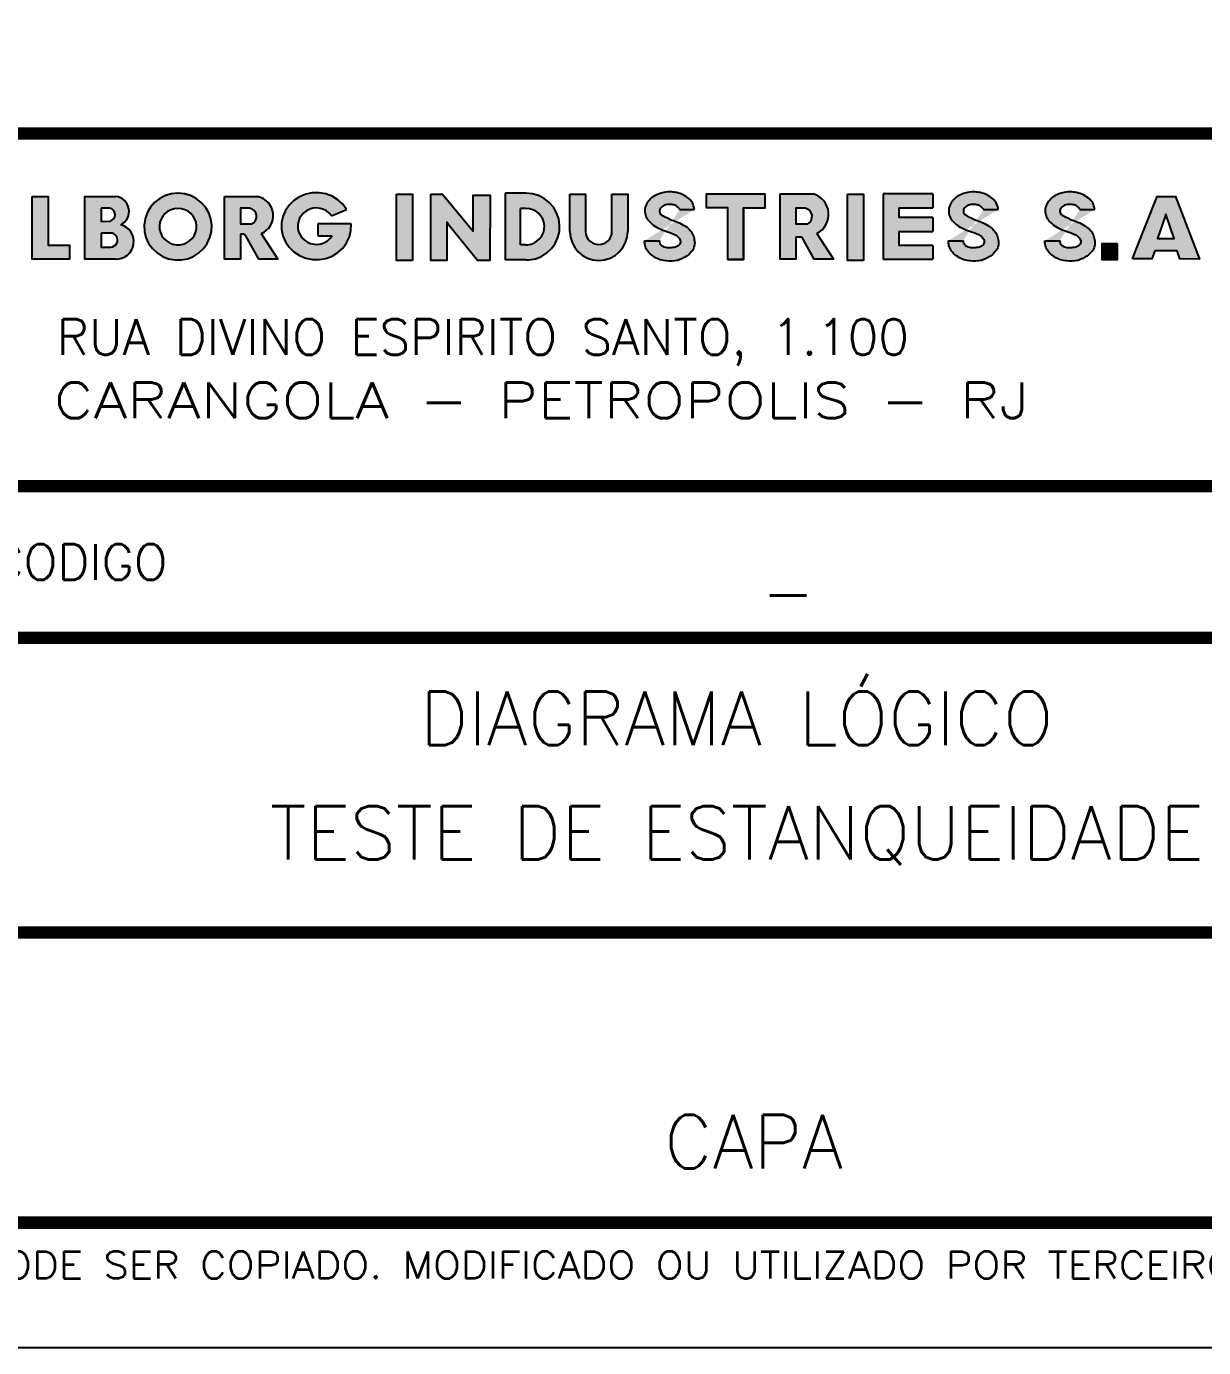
# Model space of a CAD drawing. Header units: feet. Extents: x -46890 to -45898, y -3252 to -1955.
# Drawn here: x -46598.5 to -46532.6, y -2250.8 to -2176.8 of the extents above; entities that cross this region are included whole.
import ezdxf
from ezdxf.enums import TextEntityAlignment as Align

# ---------------------------------------------------------------- set-up
doc = ezdxf.new("R2010")
doc.units = ezdxf.units.FT
doc.header["$MEASUREMENT"] = 0
doc.layers.add('CONTORNO', color=3, linetype='Continuous')
doc.layers.add('FORMATO', color=8, linetype='Continuous')
doc.styles.add('ROMANS', font='romans.shx', dxfattribs={"height": 3})

msp = doc.modelspace()

# ---------------------------------------------------------------- hatches: boundary and pattern name
at = {"layer": 'FORMATO'}
for points in [[(-46598.19375762641, -2186.341243567217), (-46597.30795269458, -2186.341243567217), (-46597.30795269458, -2189.063471081004), (-46596.10631096204, -2189.063471081004), (-46596.10631096204, -2189.798035965109), (-46596.11110536784, -2189.842663243561), (-46598.19375762641, -2189.841244443975)], [(-46581.42183901378, -2187.418781332125), (-46580.57882444784, -2187.072812881677), (-46580.79820486069, -2186.776108814408), (-46581.07319902047, -2186.525612304154), (-46581.39345622235, -2186.33075197091), (-46581.74692207303, -2186.198862304215), (-46582.12029221476, -2186.134907594977), (-46582.49951309774, -2186.141295080926), (-46582.87031095185, -2186.217784338839), (-46583.21872904749, -2186.361496334014), (-46583.53165302303, -2186.567021786335), (-46583.79730450578, -2186.826624774106), (-46584.00568444675, -2187.130533912014), (-46584.14894948206, -2187.467310143396), (-46584.22170715505, -2187.824277303203), (-46584.22121888685, -2188.187999245369), (-46584.14750305574, -2188.544785575673), (-46584.00333430539, -2188.881206954425), (-46583.79413910807, -2189.184600573128), (-46583.52779151365, -2189.443546779122), (-46583.21431677262, -2189.648298908182), (-46582.8655139883, -2189.791150146284), (-46582.4945120019, -2189.866723611976), (-46582.11527522651, -2189.872174740721), (-46581.74207803042, -2189.807298353527), (-46581.38896745383, -2189.674536379829), (-46581.06923448206, -2189.47888594393), (-46580.79491377652, -2189.227711274618), (-46580.57633069342, -2188.930466517609), (-46580.42171264007, -2188.598339884093), (-46580.33687939764, -2188.243832529532), (-46580.32502406613, -2187.880288013597), (-46582.19200019867, -2187.880288013597), (-46582.19200019867, -2188.543209656929), (-46581.39118262076, -2188.543209656928), (-46581.51074286178, -2188.696758794192), (-46581.65768713348, -2188.825500085142), (-46581.82675533216, -2188.924825030684), (-46582.01189539299, -2188.991178136555), (-46582.20647993327, -2189.022184187889), (-46582.40354349016, -2189.016733273805), (-46582.5960318605, -2188.975020518435), (-46582.77705461718, -2188.898539096145), (-46582.94013176297, -2188.790026780982), (-46583.07942569228, -2188.653367943705), (-46583.18995015756, -2188.493454504559), (-46583.26774875994, -2188.316010819219), (-46583.31003657482, -2188.127388766379), (-46583.31529984267, -2187.93434037216), (-46583.28335015644, -2187.743776110608), (-46583.21533120592, -2187.562517532292), (-46583.11367783756, -2187.397053076062), (-46582.98202889519, -2187.253305805071), (-46582.82509696192, -2187.136421381312), (-46582.64849966567, -2187.050583868475), (-46582.45855858731, -2186.99886595674), (-46582.26207296956, -2186.98311897094), (-46582.06607632736, -2187.003906599456), (-46581.87758467197, -2187.060484716092), (-46581.70334536172, -2187.150828017254), (-46581.54959556961, -2187.271702520912)], [(-46576.89331097888, -2189.928806441606), (-46577.77911591071, -2189.928202990086), (-46577.77911591071, -2186.210807586522), (-46576.89331097888, -2186.210807586522)], [(-46575.85415152692, -2186.2133574915), (-46575.20509862063, -2186.2133574915), (-46573.48790615974, -2188.286099511608), (-46573.48719115656, -2188.012721971465), (-46573.48719115656, -2186.272359726107), (-46572.54435370681, -2186.272359726107), (-46572.54756531492, -2189.930907126261), (-46573.25118221813, -2189.928806441606), (-46574.85105688738, -2187.936910457796), (-46574.9690896822, -2187.76943359506), (-46574.97155867699, -2189.928806441606), (-46575.85415152692, -2189.928806441606)], [(-46552.51428264385, -2186.210807586522), (-46551.62847771202, -2186.210807586522), (-46551.62847771202, -2189.928806441606), (-46552.51428264385, -2189.928202990086)], [(-46549.6334362468, -2189.077426024826), (-46549.6334362468, -2188.301881394812), (-46547.74305633551, -2188.301881394812), (-46547.74305633551, -2187.522689232255), (-46549.6334362468, -2187.522689232255), (-46549.6334362468, -2186.969104150164), (-46547.74305633551, -2186.969104150164), (-46547.74305633551, -2186.189911987607), (-46550.51924117863, -2186.189911987607), (-46550.51924117863, -2189.856618187383), (-46547.74305633551, -2189.856618187383), (-46547.74305633551, -2189.077426024826)], [(-46537.39380160184, -2188.994451038533), (-46538.27307232984, -2188.994102690342), (-46538.27342067803, -2189.87337341834), (-46537.39414995003, -2189.873721766531)]]:
    msp.add_hatch(color=256, dxfattribs=at).paths.add_polyline_path(points)
h = msp.add_hatch(color=256, dxfattribs=at)
edge = h.paths.add_edge_path(flags=16)
edge.add_arc((-46593.91765558255, -2187.359997271513), 0.3659508394013725, 281.2330439080991, 441.4001141664183)
edge.add_line((-46593.86293371909, -2186.998160934867), (-46594.3309876594, -2186.984418874944))
edge.add_line((-46594.3309876594, -2186.984418874944), (-46594.33083956705, -2187.748111201114))
edge.add_line((-46594.33083956705, -2187.748111201114), (-46593.84636833699, -2187.718937580588))
edge = h.paths.add_edge_path(flags=16)
edge.add_line((-46593.82464279818, -2188.385649849336), (-46594.33149279399, -2188.391784934173))
edge.add_line((-46594.33149279399, -2188.391784934173), (-46594.33083956705, -2189.171492278168))
edge.add_line((-46594.33083956705, -2189.171492278168), (-46593.79071283784, -2189.171492278168))
edge.add_arc((-46593.80109844434, -2188.778286989134), 0.3933424209854839, 271.5129834702712, 453.4316129700378)
edge = h.paths.add_edge_path()
edge.add_arc((-46593.60077398497, -2187.171025386829), 0.8347487768588437, 296.4485509864666, 443.7465378267175)
edge.add_line((-46593.50984735352, -2186.341243567217), (-46595.23824873831, -2186.341243567217))
edge.add_line((-46595.23824873831, -2186.341243567217), (-46595.23988379195, -2189.841244443975))
edge.add_line((-46595.23988379195, -2189.841244443975), (-46593.52384282545, -2189.841244443975))
edge.add_arc((-46593.47555824885, -2188.864620984624), 0.9778163333121678, 267.1695829817128, 435.3940148251379)
h = msp.add_hatch(color=256, dxfattribs=at)
h.paths.add_polyline_path([(-46590.0268208225, -2186.152400514877), (-46590.38571688956, -2186.18627994499), (-46590.73164151767, -2186.286693744451), (-46591.05209208946, -2186.450012696922), (-46591.33548668634, -2186.670334029939), (-46591.57158268921, -2186.939694756483), (-46591.75184697338, -2187.248359478086), (-46591.86976431795, -2187.58517224749), (-46591.92107288284, -2187.937959773652), (-46591.90391824285, -2188.293971396197), (-46591.81892041136, -2188.640339927508), (-46591.66915143146, -2188.964546706409), (-46591.46002434429, -2189.254874055197), (-46591.19909754768, -2189.500828787046), (-46590.89580161588, -2189.69352145712), (-46590.5610984541, -2189.825987650266), (-46590.20708510667, -2189.893439693125), (-46589.84655653833, -2189.893439693125), (-46589.49254319089, -2189.825987650266), (-46589.15784002911, -2189.69352145712), (-46588.85454409732, -2189.500828787046), (-46588.5936173007, -2189.254874055197), (-46588.38449021354, -2188.964546706409), (-46588.23472123363, -2188.640339927508), (-46588.14972340214, -2188.293971396197), (-46588.13256876215, -2187.937959773652), (-46588.18387732705, -2187.58517224749), (-46588.30179467161, -2187.248359478086), (-46588.48205895578, -2186.939694756483), (-46588.71815495865, -2186.670334029939), (-46589.00154955553, -2186.450012696922), (-46589.32200012732, -2186.286693744451), (-46589.66792475543, -2186.18627994499)])
h.paths.add_polyline_path([(-46590.0268208225, -2187.006459736177), (-46590.22401646256, -2187.024905203546), (-46590.41408493841, -2187.079574938403), (-46590.5901566801, -2187.168493034088), (-46590.74586799613, -2187.288445758951), (-46590.87559107386, -2187.435097708982), (-46590.97463738325, -2187.603148500606), (-46591.03942713262, -2187.786524340366), (-46591.06761865163, -2187.978597547628), (-46591.05819302532, -2188.172426096242), (-46591.01149092038, -2188.361004517445), (-46590.92920027258, -2188.537517095759), (-46590.81429528032, -2188.695584206704), (-46590.67092890941, -2188.82949289305), (-46590.50428279403, -2188.934403345978), (-46590.32037995898, -2189.006523828378), (-46590.12586713189, -2189.043247718106), (-46589.9277745131, -2189.043247718106), (-46589.73326168601, -2189.006523828378), (-46589.54935885096, -2188.934403345978), (-46589.38271273558, -2188.82949289305), (-46589.23934636468, -2188.695584206704), (-46589.12444137242, -2188.537517095759), (-46589.04215072461, -2188.361004517445), (-46588.99544861967, -2188.172426096242), (-46588.98602299336, -2187.978597547628), (-46589.01421451237, -2187.786524340366), (-46589.07900426174, -2187.603148500606), (-46589.17805057113, -2187.435097708982), (-46589.30777364886, -2187.288445758951), (-46589.46348496489, -2187.168493034088), (-46589.63955670658, -2187.079574938403), (-46589.82962518243, -2187.024905203546)], flags=16)
h = msp.add_hatch(color=256, dxfattribs=at)
edge = h.paths.add_edge_path()
edge.add_line((-46587.41597933606, -2186.341243567217), (-46585.57955675411, -2186.341243567217))
edge.add_arc((-46585.78086454089, -2187.410506089219), 1.088047409803539, -67.4439690072162, 79.33784864477877, ccw=False)
edge.add_line((-46585.36350398808, -2188.41532315463), (-46584.42602001549, -2189.841244443975))
edge.add_line((-46584.42602001549, -2189.841244443975), (-46585.49743972049, -2189.841244443975))
edge.add_line((-46585.49743972049, -2189.841244443975), (-46586.22770468048, -2188.544948591227))
edge.add_arc((-46586.44375226065, -2188.728592405165), 0.2835517718084724, 40.36505554342119, 56.30993247269499)
edge.add_arc((-46586.44375226066, -2188.728592405183), 0.2835517718278693, 56.30993247345955, 72.25480940247687)
edge.add_arc((-46586.44375226065, -2188.728592405171), 0.283551771813254, 72.25480940317698, 90)
edge.add_arc((-46586.44375226065, -2188.728592405171), 0.2835517718135634, 90, 107.745190596823)
edge.add_line((-46586.53017440423, -2188.458531633496), (-46586.53017440423, -2189.841244443975))
edge.add_line((-46586.53017440423, -2189.841244443975), (-46587.41597933606, -2189.84850017543))
edge.add_line((-46587.41597933606, -2189.84850017543), (-46587.41597933606, -2186.341243567217))
edge = h.paths.add_edge_path(flags=16)
edge.add_arc((-46586.08243454702, -2187.451642186427), 0.459748847628565, 292.8870864315054, 441.5248789892954)
edge.add_line((-46586.01467678647, -2186.996913818299), (-46586.53017440423, -2186.989391493591))
edge.add_line((-46586.53017440423, -2186.989391493591), (-46586.53017440423, -2187.032599972456))
edge.add_line((-46586.53017440423, -2187.032599972456), (-46586.53017440423, -2187.87519642542))
edge.add_line((-46586.53017440423, -2187.87519642542), (-46585.90363071729, -2187.87519642542))
h = msp.add_hatch(color=256, dxfattribs=at)
h.paths.add_polyline_path([(-46570.83396841293, -2189.043247718106), (-46570.83396841293, -2187.006459736177), (-46570.53761153771, -2187.006459736177), (-46570.34041589764, -2187.024905203546), (-46570.1503474218, -2187.079574938403), (-46569.97427568011, -2187.168493034088), (-46569.81856436407, -2187.288445758951), (-46569.68884128634, -2187.435097708982), (-46569.58979497695, -2187.603148500606), (-46569.52500522758, -2187.786524340366), (-46569.49681370857, -2187.978597547628), (-46569.50623933489, -2188.172426096242), (-46569.55294143982, -2188.361004517445), (-46569.63523208762, -2188.537517095759), (-46569.75013707989, -2188.695584206704), (-46569.8935034508, -2188.82949289305), (-46570.06014956618, -2188.934403345978), (-46570.24405240122, -2189.006523828378), (-46570.43856522832, -2189.043247718106), (-46570.53761153771, -2189.043247718106)], flags=16)
h.paths.add_polyline_path([(-46570.53761153771, -2189.893439693125), (-46571.70481541059, -2189.893439693125), (-46571.70481541059, -2186.152400514877), (-46570.53761153771, -2186.152400514877), (-46570.17871547064, -2186.18627994499), (-46569.83279084253, -2186.286693744451), (-46569.51234027075, -2186.450012696922), (-46569.22894567386, -2186.670334029939), (-46568.99284967099, -2186.939694756483), (-46568.81258538682, -2187.248359478086), (-46568.69466804226, -2187.58517224749), (-46568.64335947736, -2187.937959773652), (-46568.66051411735, -2188.293971396197), (-46568.74551194884, -2188.640339927508), (-46568.89528092875, -2188.964546706409), (-46569.10440801591, -2189.254874055197), (-46569.36533481252, -2189.500828787046), (-46569.66863074432, -2189.69352145712), (-46570.0033339061, -2189.825987650266), (-46570.35734725354, -2189.893439693125)])
h = msp.add_hatch(color=256, dxfattribs=at)
edge = h.paths.add_edge_path()
edge.add_line((-46568.07664972006, -2188.292767262958), (-46568.07664972006, -2186.210807586522))
edge.add_line((-46568.07664972006, -2186.210807586522), (-46567.19084478823, -2186.210807586522))
edge.add_line((-46567.19084478823, -2186.210807586522), (-46567.19084478823, -2188.292767262958))
edge.add_arc((-46566.45062325027, -2188.292767262958), 0.7402215379566996, 180, 360)
edge.add_line((-46565.71040171231, -2188.292767262958), (-46565.71040171231, -2186.210807586522))
edge.add_line((-46565.71040171231, -2186.210807586522), (-46564.82459678048, -2186.210807586522))
edge.add_line((-46564.82459678048, -2186.210807586522), (-46564.82459678048, -2188.292767262958))
edge.add_arc((-46566.45062325027, -2188.292767262958), 1.626026469786325, -180, 0, ccw=False)
h = msp.add_hatch(color=256, dxfattribs=at)
edge = h.paths.add_edge_path()
edge.add_spline(control_points=[(-46561.08846189499, -2187.067565345825), (-46561.10750049173, -2186.972359248948), (-46561.17742450855, -2186.622691003358), (-46561.59551771911, -2186.280203713108), (-46562.05073503131, -2186.118988220467), (-46562.42306141646, -2186.070646831181), (-46562.77560536469, -2186.086419640971), (-46563.14511315346, -2186.2040939847), (-46563.48547688264, -2186.377110173721), (-46563.72814628284, -2186.665602185573), (-46563.87734524068, -2186.978611477162), (-46563.86855483528, -2187.285804646285), (-46563.77351316425, -2187.578115290994), (-46563.53776808178, -2187.831513501035), (-46563.203350883, -2188.096424803589), (-46562.72481486341, -2188.282293281045), (-46562.27219731538, -2188.405152921445), (-46561.97350980631, -2188.615314063437), (-46561.84279139475, -2188.841315659329), (-46561.93811117575, -2189.107144178093), (-46562.23136192014, -2189.206074935589), (-46562.54906533318, -2189.228376849425), (-46562.84102212291, -2189.190820934974), (-46563.02660076863, -2189.006000832121), (-46563.03702955008, -2188.871011621657), (-46563.03510337036, -2188.821361974403)], knot_values=[0, 0, 0, 0, 0.2880383505153505, 1.057893013068659, 1.449713979095784, 1.742343414726624, 2.178065218729819, 2.494902014295511, 2.901901052393056, 3.303425987123895, 3.604341585964319, 3.920400213691791, 4.199472447442915, 4.508134751562286, 4.940328882089092, 5.471547021518462, 6.034522725262883, 6.334973057061815, 6.552991285962964, 6.761229756928691, 7.085352199331233, 7.402756013963826, 7.725845934969138, 7.968053230290026, 8.125170985176089, 8.125170985176089, 8.125170985176089, 8.125170985176089], degree=3, periodic=0)
edge.add_line((-46563.03510337036, -2188.821361974403), (-46563.88998814836, -2188.821361974403))
edge.add_spline(control_points=[(-46563.88998814836, -2188.821361974403), (-46563.88335650477, -2188.915117568845), (-46563.86604341702, -2189.120551553586), (-46563.73010416111, -2189.405412906005), (-46563.48259973172, -2189.634846407425), (-46563.18719634785, -2189.836279034095), (-46562.76364947032, -2189.957124356597), (-46562.19230353004, -2189.998923684416), (-46561.64750573874, -2189.778319800946), (-46561.26866661395, -2189.488643610776), (-46561.0600946346, -2189.120691866068), (-46561.07980961657, -2188.765478289449), (-46561.17842243601, -2188.436246651861), (-46561.37124097168, -2188.16977230697), (-46561.66966950294, -2187.949265791445), (-46562.01822768545, -2187.757752865846), (-46562.42890282315, -2187.64104374908), (-46562.73985625113, -2187.469302159663), (-46563.03474467182, -2187.339789550483), (-46563.06667824045, -2187.086789383778), (-46562.94009285654, -2186.923816950089), (-46562.75336706418, -2186.788887169706), (-46562.49444613622, -2186.799284175823), (-46562.2449382789, -2186.78462469054), (-46562.03858216836, -2186.901774453195), (-46561.94660193654, -2187.015654165406), (-46561.90161431905, -2187.071352839244)], knot_values=[0, 0, 0, 0, 0.2806595536618195, 0.616456716825156, 0.9145577488977867, 1.287481518219114, 1.667848743230628, 2.301699470674366, 2.877035353464117, 3.372994195603551, 3.714688107412755, 4.096592154280827, 4.400646515868769, 4.740592418536835, 5.059538380464295, 5.507564446872007, 5.92865229711817, 6.323540528884046, 6.59771667881621, 6.823137853034512, 6.965618305569993, 7.203158114545808, 7.481179138814677, 7.718776151008478, 7.942789184212341, 8.157244429783141, 8.157244429783141, 8.157244429783141, 8.157244429783141], degree=3, periodic=0)
edge.add_line((-46561.90161431905, -2187.071352839244), (-46561.08846189499, -2187.067565345825))
edge = h.paths.add_edge_path(flags=17)
edge.add_line((-46561.91799484967, -2187.067565345825), (-46561.08846189499, -2187.067565345825))
edge.add_line((-46563.88998814836, -2188.821361974403), (-46563.06208117753, -2188.821361974403))
h = msp.add_hatch(color=256, dxfattribs=at)
h.paths.add_polyline_path([(-46558.33411612002, -2189.870720051751), (-46559.21992105184, -2189.870720051751), (-46559.21992105184, -2186.969104150164), (-46560.42156278439, -2186.969104150164), (-46560.42156278439, -2186.234539266059), (-46560.41676837859, -2186.189911987607), (-46557.13726879327, -2186.189911987607), (-46557.13247438747, -2186.234539266059), (-46557.13247438747, -2186.969104150164), (-46558.33411612002, -2186.969104150164)])
h.paths.add_polyline_path([(-46558.33411612002, -2186.969104150164), (-46558.33411612002, -2189.870720051751)], flags=17)
h = msp.add_hatch(color=256, dxfattribs=at)
h.paths.add_polyline_path([(-46558.33411612002, -2189.870720051751), (-46559.21992105184, -2189.870720051751), (-46559.21992105184, -2186.969104150164), (-46560.42156278439, -2186.969104150164), (-46560.42156278439, -2186.234539266059), (-46560.41676837859, -2186.189911987607), (-46557.13726879327, -2186.189911987607), (-46557.13247438747, -2186.234539266059), (-46557.13247438747, -2186.969104150164), (-46558.33411612002, -2186.969104150164)])
h.paths.add_polyline_path([(-46558.33411612002, -2186.969104150164), (-46558.33411612002, -2189.870720051751)], flags=17)
h = msp.add_hatch(color=256, dxfattribs=at)
edge = h.paths.add_edge_path()
edge.add_line((-46555.40710196113, -2188.595213147756), (-46555.07631582775, -2188.595213147756))
edge.add_line((-46555.07631582775, -2188.595213147756), (-46554.37436727739, -2189.841244443975))
edge.add_line((-46554.37436727739, -2189.841244443975), (-46553.30294757238, -2189.841244443975))
edge.add_line((-46553.30294757238, -2189.841244443975), (-46554.24043154497, -2188.41532315463))
edge.add_arc((-46554.75915358098, -2187.344692318009), 1.189673458961148, 295.8502487172283, 435.2611509253009)
edge.add_line((-46554.456484311, -2186.194164503496), (-46556.29290689296, -2186.194164503496))
edge.add_line((-46556.29290689296, -2186.194164503496), (-46556.29290689296, -2189.84850017543))
edge.add_line((-46556.29290689296, -2189.84850017543), (-46555.40710196113, -2189.853921549564))
edge.add_line((-46555.40710196113, -2189.853921549564), (-46555.40710196113, -2188.595213147756))
edge = h.paths.add_edge_path(flags=16)
edge.add_line((-46554.89160434337, -2186.996913818299), (-46555.40710196113, -2186.989391493591))
edge.add_line((-46555.40710196113, -2186.989391493591), (-46555.40710196113, -2187.032599972456))
edge.add_line((-46555.40710196113, -2187.032599972456), (-46555.40710196113, -2187.87519642542))
edge.add_line((-46555.40710196113, -2187.87519642542), (-46554.78055827419, -2187.87519642542))
edge.add_arc((-46554.95936210392, -2187.451642186427), 0.459748847628565, 292.8870864315054, 441.5248789892954)
h = msp.add_hatch(color=256, dxfattribs=at)
edge = h.paths.add_edge_path()
edge.add_spline(control_points=[(-46544.06707729676, -2187.067565345825), (-46544.08611589349, -2186.972359248948), (-46544.15603991031, -2186.622691003358), (-46544.57413312088, -2186.280203713108), (-46545.02935043308, -2186.118988220467), (-46545.40167681823, -2186.070646831181), (-46545.75422076645, -2186.086419640971), (-46546.12372855523, -2186.2040939847), (-46546.4640922844, -2186.377110173721), (-46546.7067616846, -2186.665602185573), (-46546.85596064245, -2186.978611477162), (-46546.84717023704, -2187.285804646285), (-46546.75212856601, -2187.578115290994), (-46546.51638348355, -2187.831513501035), (-46546.18196628476, -2188.096424803589), (-46545.70343026517, -2188.282293281045), (-46545.25081271715, -2188.405152921445), (-46544.95212520807, -2188.615314063437), (-46544.82140679651, -2188.841315659329), (-46544.91672657752, -2189.107144178093), (-46545.20997732191, -2189.206074935589), (-46545.52768073494, -2189.228376849425), (-46545.81963752468, -2189.190820934974), (-46546.00521617039, -2189.006000832121), (-46546.01564495184, -2188.871011621657), (-46546.01371877212, -2188.821361974403)], knot_values=[0, 0, 0, 0, 0.2880383505153505, 1.057893013068659, 1.449713979095784, 1.742343414726624, 2.178065218729819, 2.494902014295511, 2.901901052393056, 3.303425987123895, 3.604341585964319, 3.920400213691791, 4.199472447442915, 4.508134751562286, 4.940328882089092, 5.471547021518462, 6.034522725262883, 6.334973057061815, 6.552991285962964, 6.761229756928691, 7.085352199331233, 7.402756013963826, 7.725845934969138, 7.968053230290026, 8.125170985176089, 8.125170985176089, 8.125170985176089, 8.125170985176089], degree=3, periodic=0)
edge.add_line((-46546.01371877212, -2188.821361974403), (-46546.86860355012, -2188.821361974403))
edge.add_spline(control_points=[(-46546.86860355012, -2188.821361974403), (-46546.86197190653, -2188.915117568845), (-46546.84465881878, -2189.120551553586), (-46546.70871956288, -2189.405412906005), (-46546.46121513348, -2189.634846407425), (-46546.16581174961, -2189.836279034095), (-46545.74226487208, -2189.957124356597), (-46545.17091893181, -2189.998923684416), (-46544.6261211405, -2189.778319800946), (-46544.24728201571, -2189.488643610776), (-46544.03871003637, -2189.120691866068), (-46544.05842501834, -2188.765478289449), (-46544.15703783777, -2188.436246651861), (-46544.34985637345, -2188.16977230697), (-46544.6482849047, -2187.949265791445), (-46544.99684308722, -2187.757752865846), (-46545.40751822491, -2187.64104374908), (-46545.71847165289, -2187.469302159663), (-46546.01336007358, -2187.339789550483), (-46546.04529364222, -2187.086789383778), (-46545.9187082583, -2186.923816950089), (-46545.73198246594, -2186.788887169706), (-46545.47306153798, -2186.799284175823), (-46545.22355368066, -2186.78462469054), (-46545.01719757012, -2186.901774453195), (-46544.9252173383, -2187.015654165406), (-46544.88022972082, -2187.071352839244)], knot_values=[0, 0, 0, 0, 0.2806595536618195, 0.616456716825156, 0.9145577488977867, 1.287481518219114, 1.667848743230628, 2.301699470674366, 2.877035353464117, 3.372994195603551, 3.714688107412755, 4.096592154280827, 4.400646515868769, 4.740592418536835, 5.059538380464295, 5.507564446872007, 5.92865229711817, 6.323540528884046, 6.59771667881621, 6.823137853034512, 6.965618305569993, 7.203158114545808, 7.481179138814677, 7.718776151008478, 7.942789184212341, 8.157244429783141, 8.157244429783141, 8.157244429783141, 8.157244429783141], degree=3, periodic=0)
edge.add_line((-46544.88022972082, -2187.071352839244), (-46544.06707729676, -2187.067565345825))
edge = h.paths.add_edge_path(flags=17)
edge.add_line((-46544.89661025143, -2187.067565345825), (-46544.06707729676, -2187.067565345825))
edge.add_line((-46546.86860355012, -2188.821361974403), (-46546.04069657929, -2188.821361974403))
h = msp.add_hatch(color=256, dxfattribs=at)
edge = h.paths.add_edge_path()
edge.add_spline(control_points=[(-46538.66195827608, -2187.067565345825), (-46538.68099687281, -2186.972359248948), (-46538.75092088963, -2186.622691003358), (-46539.1690141002, -2186.280203713108), (-46539.6242314124, -2186.118988220467), (-46539.99655779755, -2186.070646831181), (-46540.34910174578, -2186.086419640971), (-46540.71860953455, -2186.2040939847), (-46541.05897326372, -2186.377110173721), (-46541.30164266392, -2186.665602185573), (-46541.45084162176, -2186.978611477162), (-46541.44205121636, -2187.285804646285), (-46541.34700954533, -2187.578115290994), (-46541.11126446287, -2187.831513501035), (-46540.77684726408, -2188.096424803589), (-46540.29831124449, -2188.282293281045), (-46539.84569369646, -2188.405152921445), (-46539.5470061874, -2188.615314063437), (-46539.41628777583, -2188.841315659329), (-46539.51160755684, -2189.107144178093), (-46539.80485830123, -2189.206074935589), (-46540.12256171426, -2189.228376849425), (-46540.414518504, -2189.190820934974), (-46540.60009714971, -2189.006000832121), (-46540.61052593116, -2188.871011621657), (-46540.60859975144, -2188.821361974403)], knot_values=[0, 0, 0, 0, 0.2880383505153505, 1.057893013068659, 1.449713979095784, 1.742343414726624, 2.178065218729819, 2.494902014295511, 2.901901052393056, 3.303425987123895, 3.604341585964319, 3.920400213691791, 4.199472447442915, 4.508134751562286, 4.940328882089092, 5.471547021518462, 6.034522725262883, 6.334973057061815, 6.552991285962964, 6.761229756928691, 7.085352199331233, 7.402756013963826, 7.725845934969138, 7.968053230290026, 8.125170985176089, 8.125170985176089, 8.125170985176089, 8.125170985176089], degree=3, periodic=0)
edge.add_line((-46540.60859975144, -2188.821361974403), (-46541.46348452944, -2188.821361974403))
edge.add_spline(control_points=[(-46541.46348452944, -2188.821361974403), (-46541.45685288585, -2188.915117568845), (-46541.4395397981, -2189.120551553586), (-46541.3036005422, -2189.405412906005), (-46541.0560961128, -2189.634846407425), (-46540.76069272893, -2189.836279034095), (-46540.3371458514, -2189.957124356597), (-46539.76579991113, -2189.998923684416), (-46539.22100211982, -2189.778319800946), (-46538.84216299504, -2189.488643610776), (-46538.63359101568, -2189.120691866068), (-46538.65330599766, -2188.765478289449), (-46538.75191881709, -2188.436246651861), (-46538.94473735277, -2188.16977230697), (-46539.24316588402, -2187.949265791445), (-46539.59172406654, -2187.757752865846), (-46540.00239920424, -2187.64104374908), (-46540.31335263221, -2187.469302159663), (-46540.6082410529, -2187.339789550483), (-46540.64017462154, -2187.086789383778), (-46540.51358923762, -2186.923816950089), (-46540.32686344526, -2186.788887169706), (-46540.0679425173, -2186.799284175823), (-46539.81843465998, -2186.78462469054), (-46539.61207854945, -2186.901774453195), (-46539.52009831762, -2187.015654165406), (-46539.47511070014, -2187.071352839244)], knot_values=[0, 0, 0, 0, 0.2806595536618195, 0.616456716825156, 0.9145577488977867, 1.287481518219114, 1.667848743230628, 2.301699470674366, 2.877035353464117, 3.372994195603551, 3.714688107412755, 4.096592154280827, 4.400646515868769, 4.740592418536835, 5.059538380464295, 5.507564446872007, 5.92865229711817, 6.323540528884046, 6.59771667881621, 6.823137853034512, 6.965618305569993, 7.203158114545808, 7.481179138814677, 7.718776151008478, 7.942789184212341, 8.157244429783141, 8.157244429783141, 8.157244429783141, 8.157244429783141], degree=3, periodic=0)
edge.add_line((-46539.47511070014, -2187.071352839244), (-46538.66195827608, -2187.067565345825))
edge = h.paths.add_edge_path(flags=17)
edge.add_line((-46539.49149123075, -2187.067565345825), (-46538.66195827608, -2187.067565345825))
edge.add_line((-46541.46348452944, -2188.821361974403), (-46540.63557755861, -2188.821361974403))
h = msp.add_hatch(color=256, dxfattribs=at)
h.paths.add_polyline_path([(-46534.7158912215, -2187.46271577543), (-46535.1414451297, -2188.694209281574), (-46534.21898334286, -2188.694209281574), (-46534.67229826507, -2187.336150821133)], flags=16)
h.paths.add_polyline_path([(-46536.35787564857, -2189.342357207948), (-46535.16960099298, -2186.339264209839), (-46534.13256638512, -2186.339264209839), (-46532.79675810391, -2189.841120261361), (-46533.90236007458, -2189.837394492065), (-46534.0557241591, -2189.383418635678), (-46535.30535726531, -2189.385166299119), (-46535.46440145734, -2189.838935411717), (-46536.55444481099, -2189.839140903984)])

# ---------------------------------------------------------------- linework, layer by layer
for p, q in [((-46571.70481541059, -2186.152400514877), (-46571.70481541059, -2189.893439693125)), ((-46570.53761153771, -2186.152400514877), (-46571.70481541059, -2186.152400514877)), ((-46550.51924117863, -2186.189911987607), (-46550.51924117863, -2189.856618187383)), ((-46547.74305633551, -2186.189911987607), (-46550.51924117863, -2186.189911987607)), ((-46549.6334362468, -2186.189911987607), (-46549.6334362468, -2186.190515439127)), ((-46547.74305633551, -2186.189911987607), (-46547.74305633551, -2186.969104150164)), ((-46581.42183901378, -2187.418781332125), (-46580.57882444784, -2187.072812881677)), ((-46570.53761153771, -2187.006459736177), (-46570.83396841293, -2187.006459736177)), ((-46570.83396841293, -2189.043247718106), (-46570.83396841293, -2187.006459736177)), ((-46561.90161431905, -2187.071352839244), (-46561.08846189499, -2187.067565345825)), ((-46549.6334362468, -2186.969104150164), (-46547.74305633551, -2186.969104150164)), ((-46549.6334362468, -2186.969104150164), (-46549.6334362468, -2187.522689232255)), ((-46544.88022972082, -2187.071352839244), (-46544.06707729676, -2187.067565345825)), ((-46539.47511070014, -2187.071352839244), (-46538.66195827608, -2187.067565345825)), ((-46580.32502406613, -2187.880288013597), (-46582.19200019867, -2187.880288013597)), ((-46582.19200019867, -2187.880288013597), (-46582.19200019867, -2188.543209656929)), ((-46547.74305633551, -2187.522689232255), (-46549.6334362468, -2187.522689232255)), ((-46547.74305633551, -2187.522689232255), (-46547.74305633551, -2188.301881394812)), ((-46582.19200019867, -2188.543209656929), (-46581.39118262076, -2188.543209656929)), ((-46563.88998814836, -2188.821361974403), (-46563.03510337036, -2188.821361974403)), ((-46563.88998814836, -2188.821361974403), (-46563.06208117753, -2188.821361974403)), ((-46555.40710196113, -2188.595213147756), (-46555.07631582775, -2188.595213147756)), ((-46549.6334362468, -2188.301881394812), (-46547.74305633551, -2188.301881394812)), ((-46549.6334362468, -2188.301881394812), (-46549.6334362468, -2189.077426024826)), ((-46546.86860355012, -2188.821361974403), (-46546.04069657929, -2188.821361974403)), ((-46546.86860355012, -2188.821361974403), (-46546.01371877212, -2188.821361974403)), ((-46541.46348452944, -2188.821361974403), (-46540.60859975144, -2188.821361974403)), ((-46541.46348452944, -2188.821361974403), (-46540.63557755861, -2188.821361974403)), ((-46570.53761153771, -2189.043247718106), (-46570.83396841293, -2189.043247718106)), ((-46547.74305633551, -2189.077426024826), (-46549.6334362468, -2189.077426024826)), ((-46547.74305633551, -2189.077426024826), (-46547.74305633551, -2189.856618187383)), ((-46536.55444481099, -2189.839140903984), (-46536.35787564857, -2189.342357207948)), ((-46570.53761153771, -2189.893439693125), (-46571.70481541059, -2189.893439693125)), ((-46550.51924117863, -2189.856618187383), (-46547.74305633551, -2189.856618187383)), ((-46884.68002409012, -2250.813849646176), (-46464.68002409012, -2250.813849646176))]:
    msp.add_line(p, q, dxfattribs=at)
at = {"layer": 'FORMATO', "const_width": 0.7}
for points in [[(-46471.68002409012, -2243.813849646176), (-46471.68002409012, -1961.813849646176), (-46859.68002409012, -1961.813849646176), (-46859.68002409012, -2243.813849646176), (-46471.68002409012, -2243.813849646176)], [(-46471.68002409012, -2182.813849646176), (-46859.68002409012, -2182.813849646176)], [(-46512.43002409012, -2202.563849646176), (-46649.68002409012, -2202.563849646176)], [(-46471.68002409012, -2211.063849646176), (-46649.68002409012, -2211.063849646176)], [(-46471.68002409012, -2227.563849646176), (-46602.51629662725, -2227.563849646176)]]:
    msp.add_lwpolyline(points, dxfattribs=at)
at = {"layer": 'FORMATO'}
for points in [[(-46598.19375762641, -2186.341243567217), (-46597.30795269458, -2186.341243567217), (-46597.30795269458, -2189.063471081004), (-46596.10631096204, -2189.063471081004), (-46596.10631096204, -2189.798035965109), (-46596.11110536784, -2189.842663243561), (-46598.19375762641, -2189.841244443975), (-46598.19375762641, -2186.341243567217)], [(-46593.52384282545, -2189.841244443975), (-46595.23988379195, -2189.841244443975), (-46595.23824873831, -2186.341243567217), (-46593.50984735352, -2186.341243567217)], [(-46586.53017440423, -2188.458531633496), (-46586.53017440423, -2189.841244443975), (-46587.41597933606, -2189.84850017543), (-46587.41597933606, -2186.341243567217)], [(-46587.41597933606, -2186.341243567217), (-46585.57955675411, -2186.341243567217)], [(-46577.77911591071, -2186.210807586522), (-46576.89331097888, -2186.210807586522), (-46576.89331097888, -2189.928806441606)], [(-46576.89331097888, -2189.928806441606), (-46577.77911591071, -2189.928202990086), (-46577.77911591071, -2186.210807586522)], [(-46575.85415152692, -2186.2133574915), (-46575.20509862063, -2186.2133574915), (-46573.48790615974, -2188.286099511608), (-46573.48719115656, -2188.012721971465), (-46573.48719115656, -2186.272359726107), (-46572.54435370681, -2186.272359726107), (-46572.54756531492, -2189.930907126261), (-46573.25118221813, -2189.928806441606), (-46574.85105688738, -2187.936910457796), (-46574.9690896822, -2187.76943359506), (-46574.97155867699, -2189.928806441606), (-46575.85415152692, -2189.928806441606), (-46575.85415152692, -2186.2133574915)], [(-46568.07664972006, -2186.210807586522), (-46567.19084478823, -2186.210807586522), (-46567.19084478823, -2188.292767262958)], [(-46568.07664972006, -2188.292767262958), (-46568.07664972006, -2186.210807586522)], [(-46565.71040171231, -2186.210807586522), (-46564.82459678048, -2186.210807586522), (-46564.82459678048, -2188.292767262958)], [(-46565.71040171231, -2188.292767262958), (-46565.71040171231, -2186.210807586522)], [(-46558.33411612002, -2189.870720051751), (-46559.21992105184, -2189.870720051751), (-46559.21992105184, -2186.969104150164), (-46560.42156278439, -2186.969104150164), (-46560.42156278439, -2186.234539266059), (-46560.41676837859, -2186.189911987607), (-46557.13726879327, -2186.189911987607)], [(-46559.21992105184, -2189.870720051751), (-46558.33411612002, -2189.870720051751), (-46558.33411612002, -2186.969104150164), (-46557.13247438747, -2186.969104150164), (-46557.13247438747, -2186.234539266059), (-46557.13726879327, -2186.189911987607)], [(-46555.40710196113, -2188.595213147756), (-46555.40710196113, -2189.853921549564), (-46556.29290689296, -2189.84850017543), (-46556.29290689296, -2186.194164503496)], [(-46556.29290689296, -2186.194164503496), (-46554.456484311, -2186.194164503496)], [(-46551.62847771202, -2189.928806441606), (-46552.51428264385, -2189.928202990086), (-46552.51428264385, -2186.210807586522)], [(-46552.51428264385, -2186.210807586522), (-46551.62847771202, -2186.210807586522), (-46551.62847771202, -2189.928806441606)], [(-46536.35787564857, -2189.342357207948), (-46535.16960099298, -2186.339264209839), (-46534.13256638512, -2186.339264209839), (-46532.79675810391, -2189.841120261361), (-46533.90236007458, -2189.837394492065), (-46534.0557241591, -2189.383418635678), (-46535.30535726531, -2189.385166299119), (-46535.46440145734, -2189.838935411717), (-46536.55444481099, -2189.839140903984)], [(-46594.3309876594, -2186.984418874944), (-46594.33083956705, -2187.748111201114), (-46593.84636833699, -2187.718937580588)], [(-46593.86293371909, -2186.998160934867), (-46594.3309876594, -2186.984418874944)], [(-46586.01467678647, -2186.996913818299), (-46586.53017440423, -2186.989391493591), (-46586.53017440423, -2187.032599972456)], [(-46586.53017440423, -2187.032599972456), (-46586.53017440423, -2187.87519642542), (-46585.90363071729, -2187.87519642542)], [(-46561.91799484967, -2187.067565345825), (-46561.08846189499, -2187.067565345825)], [(-46558.33411612002, -2186.969104150164), (-46558.33411612002, -2189.870720051751)], [(-46554.89160434337, -2186.996913818299), (-46555.40710196113, -2186.989391493591), (-46555.40710196113, -2187.032599972456)], [(-46555.40710196113, -2187.032599972456), (-46555.40710196113, -2187.87519642542), (-46554.78055827419, -2187.87519642542)], [(-46544.89661025143, -2187.067565345825), (-46544.06707729676, -2187.067565345825)], [(-46539.49149123075, -2187.067565345825), (-46538.66195827608, -2187.067565345825)], [(-46534.7158912215, -2187.46271577543), (-46535.1414451297, -2188.694209281574), (-46534.21898334286, -2188.694209281574), (-46534.67229826507, -2187.336150821133), (-46534.7158912215, -2187.46271577543)], [(-46593.82464279818, -2188.385649849336), (-46594.33149279399, -2188.391784934173)], [(-46594.33149279399, -2188.391784934173), (-46594.33083956705, -2189.171492278168), (-46593.79071283784, -2189.171492278168)], [(-46585.36350398808, -2188.41532315463), (-46584.42602001549, -2189.841244443975), (-46585.49743972049, -2189.841244443975), (-46586.22770468048, -2188.544948591227)], [(-46554.24043154497, -2188.41532315463), (-46553.30294757238, -2189.841244443975), (-46554.37436727739, -2189.841244443975), (-46555.07631582775, -2188.595213147756)]]:
    msp.add_lwpolyline(points, dxfattribs=at)
at = {"layer": 'FORMATO', "flags": 128}
for points in [[(-46590.0268208225, -2186.152400514877), (-46590.38571688956, -2186.18627994499), (-46590.73164151767, -2186.286693744451), (-46591.05209208946, -2186.450012696922), (-46591.33548668634, -2186.670334029939), (-46591.57158268921, -2186.939694756483), (-46591.75184697338, -2187.248359478086), (-46591.86976431795, -2187.58517224749), (-46591.92107288284, -2187.937959773652), (-46591.90391824285, -2188.293971396197), (-46591.81892041136, -2188.640339927508), (-46591.66915143146, -2188.964546706409), (-46591.46002434429, -2189.254874055197), (-46591.19909754768, -2189.500828787046), (-46590.89580161588, -2189.69352145712), (-46590.5610984541, -2189.825987650266), (-46590.20708510667, -2189.893439693125), (-46589.84655653833, -2189.893439693125), (-46589.49254319089, -2189.825987650266), (-46589.15784002911, -2189.69352145712), (-46588.85454409732, -2189.500828787046), (-46588.5936173007, -2189.254874055197), (-46588.38449021354, -2188.964546706409), (-46588.23472123363, -2188.640339927508), (-46588.14972340214, -2188.293971396197), (-46588.13256876215, -2187.937959773652), (-46588.18387732705, -2187.58517224749), (-46588.30179467161, -2187.248359478086), (-46588.48205895578, -2186.939694756483), (-46588.71815495865, -2186.670334029939), (-46589.00154955553, -2186.450012696922), (-46589.32200012732, -2186.286693744451), (-46589.66792475543, -2186.18627994499)], [(-46590.0268208225, -2187.006459736177), (-46590.22401646256, -2187.024905203546), (-46590.41408493841, -2187.079574938403), (-46590.5901566801, -2187.168493034088), (-46590.74586799613, -2187.288445758951), (-46590.87559107386, -2187.435097708982), (-46590.97463738325, -2187.603148500606), (-46591.03942713262, -2187.786524340366), (-46591.06761865163, -2187.978597547628), (-46591.05819302532, -2188.172426096242), (-46591.01149092038, -2188.361004517445), (-46590.92920027258, -2188.537517095759), (-46590.81429528032, -2188.695584206704), (-46590.67092890941, -2188.82949289305), (-46590.50428279403, -2188.934403345978), (-46590.32037995898, -2189.006523828378), (-46590.12586713189, -2189.043247718106), (-46589.9277745131, -2189.043247718106), (-46589.73326168601, -2189.006523828378), (-46589.54935885096, -2188.934403345978), (-46589.38271273558, -2188.82949289305), (-46589.23934636468, -2188.695584206704), (-46589.12444137242, -2188.537517095759), (-46589.04215072461, -2188.361004517445), (-46588.99544861967, -2188.172426096242), (-46588.98602299336, -2187.978597547628), (-46589.01421451237, -2187.786524340366), (-46589.07900426174, -2187.603148500606), (-46589.17805057113, -2187.435097708982), (-46589.30777364886, -2187.288445758951), (-46589.46348496489, -2187.168493034088), (-46589.63955670658, -2187.079574938403), (-46589.82962518243, -2187.024905203546)]]:
    msp.add_lwpolyline(points, close=True, dxfattribs=at)
for points in [[(-46580.57882444784, -2187.072812881677), (-46580.79820486069, -2186.776108814408), (-46581.07319902047, -2186.525612304154), (-46581.39345622235, -2186.33075197091), (-46581.74692207303, -2186.198862304215), (-46582.12029221476, -2186.134907594977), (-46582.49951309774, -2186.141295080926), (-46582.87031095185, -2186.217784338839), (-46583.21872904749, -2186.361496334014), (-46583.53165302303, -2186.567021786335), (-46583.79730450578, -2186.826624774106), (-46584.00568444675, -2187.130533912014), (-46584.14894948206, -2187.467310143396), (-46584.22170715505, -2187.824277303203), (-46584.22121888685, -2188.187999245369), (-46584.14750305574, -2188.544785575673), (-46584.00333430539, -2188.881206954425), (-46583.79413910807, -2189.184600573128), (-46583.52779151365, -2189.443546779122), (-46583.21431677262, -2189.648298908182), (-46582.8655139883, -2189.791150146284), (-46582.4945120019, -2189.866723611976), (-46582.11527522651, -2189.872174740721), (-46581.74207803042, -2189.807298353527), (-46581.38896745383, -2189.674536379829), (-46581.06923448206, -2189.47888594393), (-46580.79491377652, -2189.227711274618), (-46580.57633069342, -2188.930466517609), (-46580.42171264007, -2188.598339884093), (-46580.33687939764, -2188.243832529532), (-46580.32502406613, -2187.880288013596)], [(-46570.53761153771, -2189.893439693125), (-46570.35734725354, -2189.893439693125), (-46570.0033339061, -2189.825987650266), (-46569.66863074432, -2189.69352145712), (-46569.36533481252, -2189.500828787046), (-46569.10440801591, -2189.254874055197), (-46568.89528092875, -2188.964546706409), (-46568.74551194884, -2188.640339927508), (-46568.66051411735, -2188.293971396197), (-46568.64335947736, -2187.937959773652), (-46568.69466804226, -2187.58517224749), (-46568.81258538682, -2187.248359478086), (-46568.99284967099, -2186.939694756483), (-46569.22894567386, -2186.670334029939), (-46569.51234027075, -2186.450012696922), (-46569.83279084253, -2186.286693744451), (-46570.17871547064, -2186.18627994499), (-46570.53761153771, -2186.152400514877)], [(-46581.42183901378, -2187.418781332125), (-46581.54959556961, -2187.271702520912), (-46581.70334536172, -2187.150828017254), (-46581.87758467197, -2187.060484716092), (-46582.06607632736, -2187.003906599456), (-46582.26207296956, -2186.98311897094), (-46582.45855858731, -2186.99886595674), (-46582.64849966567, -2187.050583868475), (-46582.82509696192, -2187.136421381312), (-46582.98202889519, -2187.253305805071), (-46583.11367783756, -2187.397053076062), (-46583.21533120592, -2187.562517532292), (-46583.28335015644, -2187.743776110608), (-46583.31529984267, -2187.93434037216), (-46583.31003657482, -2188.127388766379), (-46583.26774875994, -2188.316010819219), (-46583.18995015756, -2188.493454504559), (-46583.07942569228, -2188.653367943705), (-46582.94013176297, -2188.790026780982), (-46582.77705461718, -2188.898539096145), (-46582.5960318605, -2188.975020518435), (-46582.40354349016, -2189.016733273805), (-46582.20647993327, -2189.022184187889), (-46582.01189539299, -2188.991178136555), (-46581.82675533216, -2188.924825030684), (-46581.65768713348, -2188.825500085142), (-46581.51074286178, -2188.696758794192), (-46581.39118262076, -2188.543209656928)], [(-46570.53761153771, -2189.043247718106), (-46570.43856522832, -2189.043247718106), (-46570.24405240122, -2189.006523828378), (-46570.06014956618, -2188.934403345978), (-46569.8935034508, -2188.82949289305), (-46569.75013707989, -2188.695584206704), (-46569.63523208762, -2188.537517095759), (-46569.55294143982, -2188.361004517445), (-46569.50623933489, -2188.172426096242), (-46569.49681370857, -2187.978597547628), (-46569.52500522758, -2187.786524340366), (-46569.58979497695, -2187.603148500606), (-46569.68884128634, -2187.435097708982), (-46569.81856436407, -2187.288445758951), (-46569.97427568011, -2187.168493034088), (-46570.1503474218, -2187.079574938403), (-46570.34041589764, -2187.024905203546), (-46570.53761153771, -2187.006459736177)]]:
    msp.add_lwpolyline(points, dxfattribs=at)
at = {"layer": 'FORMATO'}
msp.add_lwpolyline([(-46586.22770468048, -2188.544948591227, 0.06968512015012807), (-46586.28646603719, -2188.492663069975, 0.06968512015010297), (-46586.35733011708, -2188.458531633496, 0.07758310194005276), (-46586.44375226065, -2188.445040633358, 0.07758310194005276), (-46586.53017440423, -2188.458531633496)], format="xyb", dxfattribs=at)
msp.add_lwpolyline([(-46537.39380160184, -2188.994451038533), (-46538.27307232984, -2188.994102690342), (-46538.27342067803, -2189.87337341834), (-46537.39414995003, -2189.873721766531)], close=True, dxfattribs=at)
for centre, radius, start, end in [((-46593.60077398497, -2187.171025386829), 0.8347487768588437, 296.4485509864666, 83.74653782671744), ((-46585.78086454089, -2187.410506089219), 1.088047409803539, 292.5560309927838, 79.33784864477877), ((-46554.75915358098, -2187.344692318009), 1.189673458961148, 295.8502487172283, 75.2611509253009), ((-46593.91765558255, -2187.359997271513), 0.3659508394013725, 281.2330439080991, 81.4001141664184), ((-46586.08243454702, -2187.451642186427), 0.459748847628565, 292.8870864315054, 81.52487898929542), ((-46554.95936210392, -2187.451642186427), 0.459748847628565, 292.8870864315054, 81.52487898929542), ((-46593.47555824885, -2188.864620984624), 0.9778163333121678, 267.1695829817128, 75.3940148251379), ((-46593.80109844434, -2188.778286989134), 0.3933424209854839, 271.5129834702712, 93.43161297003785), ((-46566.45062325027, -2188.292767262958), 1.626026469786325, 180, 0), ((-46566.45062325027, -2188.292767262958), 0.7402215379566996, 180, 0)]:
    msp.add_arc(centre, radius, start, end, dxfattribs=at)
for points, knots in [([(-46561.08846189499, -2187.067565345825), (-46561.10750049173, -2186.972359248948), (-46561.17742450855, -2186.622691003358), (-46561.59551771911, -2186.280203713108), (-46562.05073503131, -2186.118988220467), (-46562.42306141646, -2186.070646831181), (-46562.77560536469, -2186.086419640971), (-46563.14511315346, -2186.2040939847), (-46563.48547688264, -2186.377110173721), (-46563.72814628284, -2186.665602185573), (-46563.87734524068, -2186.978611477162), (-46563.86855483528, -2187.285804646285), (-46563.77351316425, -2187.578115290994), (-46563.53776808178, -2187.831513501035), (-46563.203350883, -2188.096424803589), (-46562.72481486341, -2188.282293281045), (-46562.27219731538, -2188.405152921445), (-46561.97350980631, -2188.615314063437), (-46561.84279139475, -2188.841315659329), (-46561.93811117575, -2189.107144178093), (-46562.23136192014, -2189.206074935589), (-46562.54906533318, -2189.228376849425), (-46562.84102212291, -2189.190820934974), (-46563.02660076863, -2189.006000832121), (-46563.03702955008, -2188.871011621657), (-46563.03510337036, -2188.821361974403)], [0, 0, 0, 0, 0.2880383505153505, 1.057893013068659, 1.449713979095784, 1.742343414726624, 2.178065218729819, 2.494902014295511, 2.901901052393056, 3.303425987123895, 3.604341585964319, 3.920400213691791, 4.199472447442915, 4.508134751562286, 4.940328882089092, 5.471547021518462, 6.034522725262883, 6.334973057061815, 6.552991285962964, 6.761229756928691, 7.085352199331233, 7.402756013963826, 7.725845934969138, 7.968053230290026, 8.125170985176089, 8.125170985176089, 8.125170985176089, 8.125170985176089]), ([(-46544.06707729676, -2187.067565345825), (-46544.08611589349, -2186.972359248948), (-46544.15603991031, -2186.622691003358), (-46544.57413312088, -2186.280203713108), (-46545.02935043308, -2186.118988220467), (-46545.40167681823, -2186.070646831181), (-46545.75422076645, -2186.086419640971), (-46546.12372855523, -2186.2040939847), (-46546.4640922844, -2186.377110173721), (-46546.7067616846, -2186.665602185573), (-46546.85596064245, -2186.978611477162), (-46546.84717023704, -2187.285804646285), (-46546.75212856601, -2187.578115290994), (-46546.51638348355, -2187.831513501035), (-46546.18196628476, -2188.096424803589), (-46545.70343026517, -2188.282293281045), (-46545.25081271715, -2188.405152921445), (-46544.95212520807, -2188.615314063437), (-46544.82140679651, -2188.841315659329), (-46544.91672657752, -2189.107144178093), (-46545.20997732191, -2189.206074935589), (-46545.52768073494, -2189.228376849425), (-46545.81963752468, -2189.190820934974), (-46546.00521617039, -2189.006000832121), (-46546.01564495184, -2188.871011621657), (-46546.01371877212, -2188.821361974403)], [0, 0, 0, 0, 0.2880383505153505, 1.057893013068659, 1.449713979095784, 1.742343414726624, 2.178065218729819, 2.494902014295511, 2.901901052393056, 3.303425987123895, 3.604341585964319, 3.920400213691791, 4.199472447442915, 4.508134751562286, 4.940328882089092, 5.471547021518462, 6.034522725262883, 6.334973057061815, 6.552991285962964, 6.761229756928691, 7.085352199331233, 7.402756013963826, 7.725845934969138, 7.968053230290026, 8.125170985176089, 8.125170985176089, 8.125170985176089, 8.125170985176089]), ([(-46538.66195827608, -2187.067565345825), (-46538.68099687281, -2186.972359248948), (-46538.75092088963, -2186.622691003358), (-46539.1690141002, -2186.280203713108), (-46539.6242314124, -2186.118988220467), (-46539.99655779755, -2186.070646831181), (-46540.34910174578, -2186.086419640971), (-46540.71860953455, -2186.2040939847), (-46541.05897326372, -2186.377110173721), (-46541.30164266392, -2186.665602185573), (-46541.45084162176, -2186.978611477162), (-46541.44205121636, -2187.285804646285), (-46541.34700954533, -2187.578115290994), (-46541.11126446287, -2187.831513501035), (-46540.77684726408, -2188.096424803589), (-46540.29831124449, -2188.282293281045), (-46539.84569369646, -2188.405152921445), (-46539.5470061874, -2188.615314063437), (-46539.41628777583, -2188.841315659329), (-46539.51160755684, -2189.107144178093), (-46539.80485830123, -2189.206074935589), (-46540.12256171426, -2189.228376849425), (-46540.414518504, -2189.190820934974), (-46540.60009714971, -2189.006000832121), (-46540.61052593116, -2188.871011621657), (-46540.60859975144, -2188.821361974403)], [0, 0, 0, 0, 0.2880383505153505, 1.057893013068659, 1.449713979095784, 1.742343414726624, 2.178065218729819, 2.494902014295511, 2.901901052393056, 3.303425987123895, 3.604341585964319, 3.920400213691791, 4.199472447442915, 4.508134751562286, 4.940328882089092, 5.471547021518462, 6.034522725262883, 6.334973057061815, 6.552991285962964, 6.761229756928691, 7.085352199331233, 7.402756013963826, 7.725845934969138, 7.968053230290026, 8.125170985176089, 8.125170985176089, 8.125170985176089, 8.125170985176089]), ([(-46561.90161431905, -2187.071352839244), (-46561.94660193654, -2187.015654165406), (-46562.03858216836, -2186.901774453195), (-46562.2449382789, -2186.78462469054), (-46562.49444613622, -2186.799284175823), (-46562.75336706418, -2186.788887169706), (-46562.94009285654, -2186.923816950089), (-46563.06667824045, -2187.086789383778), (-46563.03474467182, -2187.339789550483), (-46562.73985625113, -2187.469302159663), (-46562.42890282315, -2187.64104374908), (-46562.01822768545, -2187.757752865846), (-46561.66966950294, -2187.949265791445), (-46561.37124097168, -2188.16977230697), (-46561.17842243601, -2188.436246651861), (-46561.07980961657, -2188.765478289449), (-46561.0600946346, -2189.120691866068), (-46561.26866661395, -2189.488643610776), (-46561.64750573874, -2189.778319800946), (-46562.19230353004, -2189.998923684416), (-46562.76364947032, -2189.957124356597), (-46563.18719634785, -2189.836279034095), (-46563.48259973172, -2189.634846407425), (-46563.73010416111, -2189.405412906005), (-46563.86604341702, -2189.120551553586), (-46563.88335650477, -2188.915117568845), (-46563.88998814836, -2188.821361974403)], [0, 0, 0, 0, 0.2144552455707999, 0.4384682787746629, 0.6760652909684641, 0.9540863152373336, 1.191626124213149, 1.334106576748629, 1.559527750966931, 1.833703900899095, 2.228592132664972, 2.649679982911134, 3.097706049318846, 3.416652011246306, 3.756597913914372, 4.060652275502314, 4.442556322370386, 4.78425023417959, 5.280209076319024, 5.855544959108775, 6.489395686552513, 6.869762911564027, 7.242686680885354, 7.540787712957985, 7.876584876121322, 8.157244429783141, 8.157244429783141, 8.157244429783141, 8.157244429783141]), ([(-46544.88022972082, -2187.071352839244), (-46544.9252173383, -2187.015654165406), (-46545.01719757012, -2186.901774453195), (-46545.22355368066, -2186.78462469054), (-46545.47306153798, -2186.799284175823), (-46545.73198246594, -2186.788887169706), (-46545.9187082583, -2186.923816950089), (-46546.04529364222, -2187.086789383778), (-46546.01336007358, -2187.339789550483), (-46545.71847165289, -2187.469302159663), (-46545.40751822491, -2187.64104374908), (-46544.99684308722, -2187.757752865846), (-46544.6482849047, -2187.949265791445), (-46544.34985637345, -2188.16977230697), (-46544.15703783777, -2188.436246651861), (-46544.05842501834, -2188.765478289449), (-46544.03871003637, -2189.120691866068), (-46544.24728201571, -2189.488643610776), (-46544.6261211405, -2189.778319800946), (-46545.17091893181, -2189.998923684416), (-46545.74226487208, -2189.957124356597), (-46546.16581174961, -2189.836279034095), (-46546.46121513348, -2189.634846407425), (-46546.70871956288, -2189.405412906005), (-46546.84465881878, -2189.120551553586), (-46546.86197190653, -2188.915117568845), (-46546.86860355012, -2188.821361974403)], [0, 0, 0, 0, 0.2144552455707999, 0.4384682787746629, 0.6760652909684641, 0.9540863152373336, 1.191626124213149, 1.334106576748629, 1.559527750966931, 1.833703900899095, 2.228592132664972, 2.649679982911134, 3.097706049318846, 3.416652011246306, 3.756597913914372, 4.060652275502314, 4.442556322370386, 4.78425023417959, 5.280209076319024, 5.855544959108775, 6.489395686552513, 6.869762911564027, 7.242686680885354, 7.540787712957985, 7.876584876121322, 8.157244429783141, 8.157244429783141, 8.157244429783141, 8.157244429783141]), ([(-46539.47511070014, -2187.071352839244), (-46539.52009831762, -2187.015654165406), (-46539.61207854945, -2186.901774453195), (-46539.81843465998, -2186.78462469054), (-46540.0679425173, -2186.799284175823), (-46540.32686344526, -2186.788887169706), (-46540.51358923762, -2186.923816950089), (-46540.64017462154, -2187.086789383778), (-46540.6082410529, -2187.339789550483), (-46540.31335263221, -2187.469302159663), (-46540.00239920424, -2187.64104374908), (-46539.59172406654, -2187.757752865846), (-46539.24316588402, -2187.949265791445), (-46538.94473735277, -2188.16977230697), (-46538.75191881709, -2188.436246651861), (-46538.65330599766, -2188.765478289449), (-46538.63359101568, -2189.120691866068), (-46538.84216299504, -2189.488643610776), (-46539.22100211982, -2189.778319800946), (-46539.76579991113, -2189.998923684416), (-46540.3371458514, -2189.957124356597), (-46540.76069272893, -2189.836279034095), (-46541.0560961128, -2189.634846407425), (-46541.3036005422, -2189.405412906005), (-46541.4395397981, -2189.120551553586), (-46541.45685288585, -2188.915117568845), (-46541.46348452944, -2188.821361974403)], [0, 0, 0, 0, 0.2144552455707999, 0.4384682787746629, 0.6760652909684641, 0.9540863152373336, 1.191626124213149, 1.334106576748629, 1.559527750966931, 1.833703900899095, 2.228592132664972, 2.649679982911134, 3.097706049318846, 3.416652011246306, 3.756597913914372, 4.060652275502314, 4.442556322370386, 4.78425023417959, 5.280209076319024, 5.855544959108775, 6.489395686552513, 6.869762911564027, 7.242686680885354, 7.540787712957985, 7.876584876121322, 8.157244429783141, 8.157244429783141, 8.157244429783141, 8.157244429783141])]:
    msp.add_open_spline(points, degree=3, knots=knots, dxfattribs=at)

# ---------------------------------------------------------------- texts
at = {"layer": 'CONTORNO', "linetype": 'Continuous', "style": 'ROMANS'}
for s, p in [('_', (-46555.83621560769, -2208.395114868189)), ('CAPA', (-46557.7668452687, -2240.780633071463))]:
    msp.add_text(s, height=3, dxfattribs=at).set_placement(p, align=Align.CENTER)
at = {"layer": 'CONTORNO', "style": 'ROMANS'}
for s, p in [('DIAGRAMA LÓGICO', (-46558.72119566854, -2217.068728398784)), ('TESTE DE ESTANQUEIDADE', (-46558.72119566854, -2223.48234926381))]:
    msp.add_text(s, height=3, dxfattribs=at).set_placement(p, align=Align.CENTER)
at = {"layer": 'FORMATO', "style": 'ROMANS'}
msp.add_text('RUA DIVINO ESPIRITO SANTO, 1.100', height=2, dxfattribs=at).set_placement((-46596.81722498868, -2195.205198393866))
for s, height, width, p, p2 in [('CARANGOLA - PETROPOLIS - RJ', 2, 1.07470893175073, (-46596.97665753355, -2198.762640365074), (-46542.32003186165, -2198.762640365074)), ('ESTE DESENHO NAO PODE SER COPIADO. MODIFICADO OU UTILIZADO POR TERCEIROS SEM A AUTORIZACAO DA AALBORG INDUSTRIES S.A.', 1.5, 0.9618360073011089, (-46624.72276576803, -2246.939553723911), (-46471.5847328913, -2246.939553723911))]:
    msp.add_text(s, height=height, dxfattribs=dict(at, width=width)).set_placement(p, p2, align=Align.FIT)
msp.add_text('CODIGO', height=2, dxfattribs=at).set_placement((-46600.47155895812, -2206.813849646176), align=Align.MIDDLE_LEFT)

doc.saveas('drawing.dxf')
